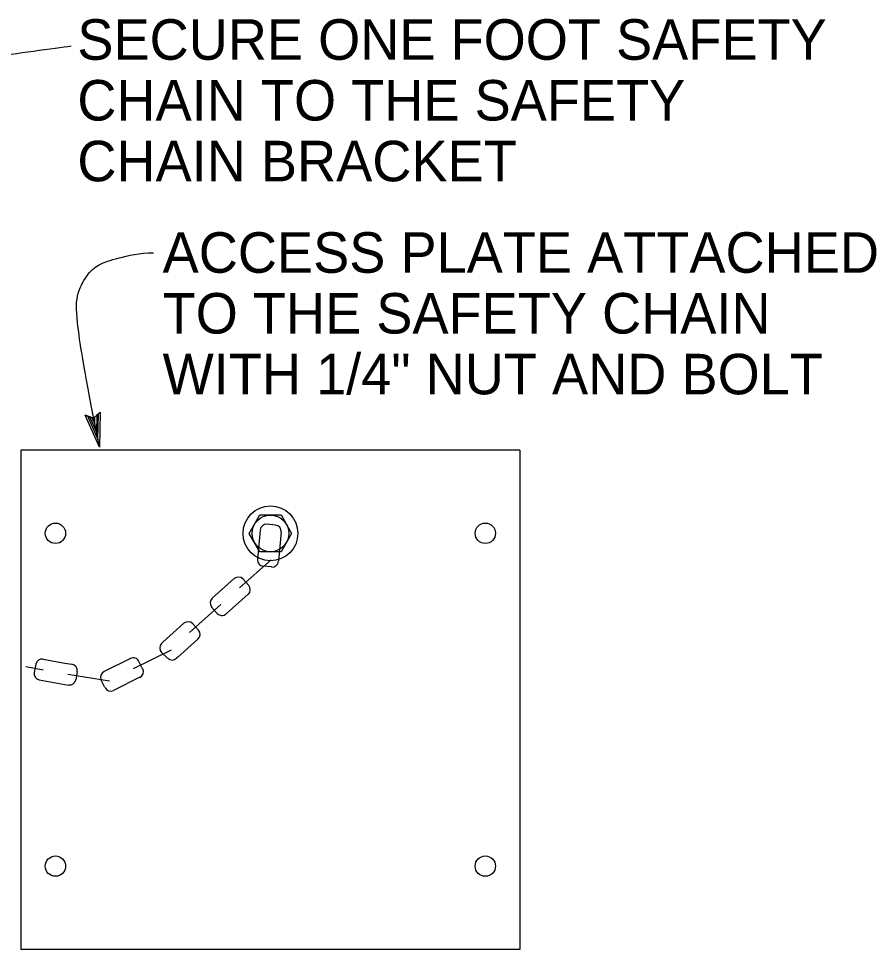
# Model space of a CAD drawing. Extents: x -894 to 867, y -474 to 712.
# Drawn here: x -84.5 to 63.8, y -56.7 to 104.1 of the extents above; entities that cross this region are included whole.
import ezdxf

# ---------------------------------------------------------------- set-up
doc = ezdxf.new("R2010")
doc.units = 0
for name, color, linetype in [('10 Sheet Format', 7, 'Continuous'), ('57 Undefined', 7, 'Continuous'), ('60 Nongeo Data', 7, 'Continuous')]:
    doc.layers.add(name, color=color, linetype=linetype)

msp = doc.modelspace()

# ---------------------------------------------------------------- linework, layer by layer
at = {"layer": '10 Sheet Format'}
for p, q in [((-44.61, 15.19), (-42.78, 18.37)), ((-42.78, 18.37), (-39.11, 18.37)), ((-39.11, 18.37), (-37.28, 15.19)), ((-42.78, 12.02), (-44.61, 15.19)), ((-37.28, 15.19), (-39.11, 12.02)), ((-39.11, 12.02), (-42.78, 12.02))]:
    msp.add_line(p, q, dxfattribs=at)
for radius in [4.74, 3.17]:
    msp.add_circle((-40.94, 15.19), radius, dxfattribs=at)
at = {"layer": '60 Nongeo Data'}
for p, q in [((2.18, 29.57), (-84.07, 29.57)), ((-84.07, 29.57), (-84.07, -56.68)), ((2.18, 29.57), (2.18, -56.68)), ((-40.07, 16.62), (-41.52, 16.76)), ((-40.74, 9.38), (-42.19, 9.51)), ((-44.69, 6.2), (-45.66, 7.29)), ((-50.13, 1.36), (-51.1, 2.45)), ((-53.37, -1.53), (-54.34, -0.44)), ((-58.7, -6.4), (-59.75, -5.39)), ((-81.49, -7.4), (-81.76, -8.84)), ((-63.02, -8.22), (-63.67, -6.92)), ((-74.34, -8.66), (-74.57, -10.1)), ((-69.53, -11.46), (-70.18, -10.16)), ((2.18, -56.68), (-84.07, -56.68))]:
    msp.add_line(p, q, dxfattribs=at)
msp.add_lwpolyline([(-70.36, 36.13), (-70.49, 30.08), (-72.93, 35.62), (-72.55, 35.48), (-70.76, 31.43), (-70.66, 35.86), (-70.96, 35.59), (-71.02, 32.75), (-72.17, 35.34), (-71.78, 35.21), (-71.29, 34.08), (-71.26, 35.31), (-71.5, 35.1), (-72.93, 35.62), (-71.5, 35.1)], close=True, dxfattribs=at)
for points in [[(-42.71, 15.77), (-43.18, 10.7)], [(-39.08, 15.44), (-39.56, 10.36)], [(-40.8, 10.63), (-46.26, 5.77)], [(-47.2, 7.38), (-51.01, 3.99)], [(-44.78, 4.66), (-48.59, 1.27)], [(-49.49, 2.91), (-54.95, -1.95)], [(-55.88, -0.35), (-59.54, -3.6), (-59.78, -3.85)], [(-53.46, -3.07), (-57.02, -6.23), (-57.15, -6.37)], [(-65.13, -6.42), (-69.69, -8.7)], [(-58.1, -4.97), (-58.23, -5.02), (-64.64, -8.22)], [(-83.2, -7.83), (-80.19, -8.38)], [(-80.22, -6.53), (-76.48, -7.22), (-75.25, -7.41)], [(-75.95, -9.15), (-68.73, -10.28)], [(-80.88, -10.11), (-77.1, -10.81), (-75.82, -11.01)], [(-63.51, -9.68), (-68.07, -11.95)]]:
    msp.add_lwpolyline(points, dxfattribs=at)
for centre in [(-78.1, 15.2), (-3.8, 15.2), (-78.1, -42.3), (-3.8, -42.3)]:
    msp.add_circle(centre, 1.76, dxfattribs=at)
for centre, start, end in [((-41.62, 15.67), 84.6965, 174.6965), ((-40.17, 15.54), 354.6965, 84.6965), ((-42.09, 10.6), 174.6965, 264.6965), ((-40.64, 10.46), 264.6965, 354.6965), ((-46.47, 6.56), 41.6521, 131.6521), ((-45.51, 5.47), 311.6521, 41.6521), ((-50.28, 3.17), 131.6521, 221.6521), ((-49.31, 2.09), 221.6521, 311.6521), ((-55.16, -1.16), 41.6521, 131.6521), ((-54.19, -2.25), 311.6521, 41.6521), ((-58.99, -4.6), 136.1759, 226.1759), ((-64.64, -7.4), 26.4815, 116.4815), ((-57.94, -5.61), 226.1759, 316.1759), ((-80.42, -7.6), 79.5472, 169.5472), ((-75.42, -8.49), 351.0516, 81.0516), ((-80.68, -9.03), 169.5472, 259.5472), ((-69.2, -9.67), 116.4815, 206.4815), ((-63.99, -8.71), 296.4815, 26.4815), ((-75.65, -9.93), 261.0516, 351.0516), ((-68.55, -10.98), 206.4815, 296.4815)]:
    msp.add_arc(centre, 1.09, start, end, dxfattribs=at)
for points in [[(-113.12, 67.52), (-116.56, 71.99), (-119.82, 76.29), (-121.03, 79.04), (-121.37, 82.13), (-121.37, 83.85), (-119.48, 87.29), (-115.7, 90.55), (-106.42, 93.65), (-97.65, 95.71), (-88.54, 97.6), (-80.98, 98.63), (-75.72, 99.37), (-75.38, 99.42)], [(-70.49, 30.08), (-73.16, 43.45), (-74.43, 51.97), (-74.63, 56.26), (-72.68, 59.97), (-70.73, 61.72), (-67.6, 62.7), (-63.51, 63.67), (-61.17, 63.67)]]:
    msp.add_open_spline(points, degree=3, dxfattribs=at)

# ---------------------------------------------------------------- texts
at = {"layer": '57 Undefined'}
for s, p in [('SECURE ONE FOOT SAFETY', (-74.31, 97.01)), ('CHAIN TO THE SAFETY', (-74.31, 86.51)), ('CHAIN BRACKET', (-74.31, 76.01)), ('ACCESS PLATE ATTACHED', (-59.57, 60.21)), ('TO THE SAFETY CHAIN', (-59.57, 49.71)), ('WITH 1/4" NUT AND BOLT', (-59.57, 39.21))]:
    msp.add_text(s, height=7, dxfattribs=at).set_placement(p)

doc.saveas('drawing.dxf')
